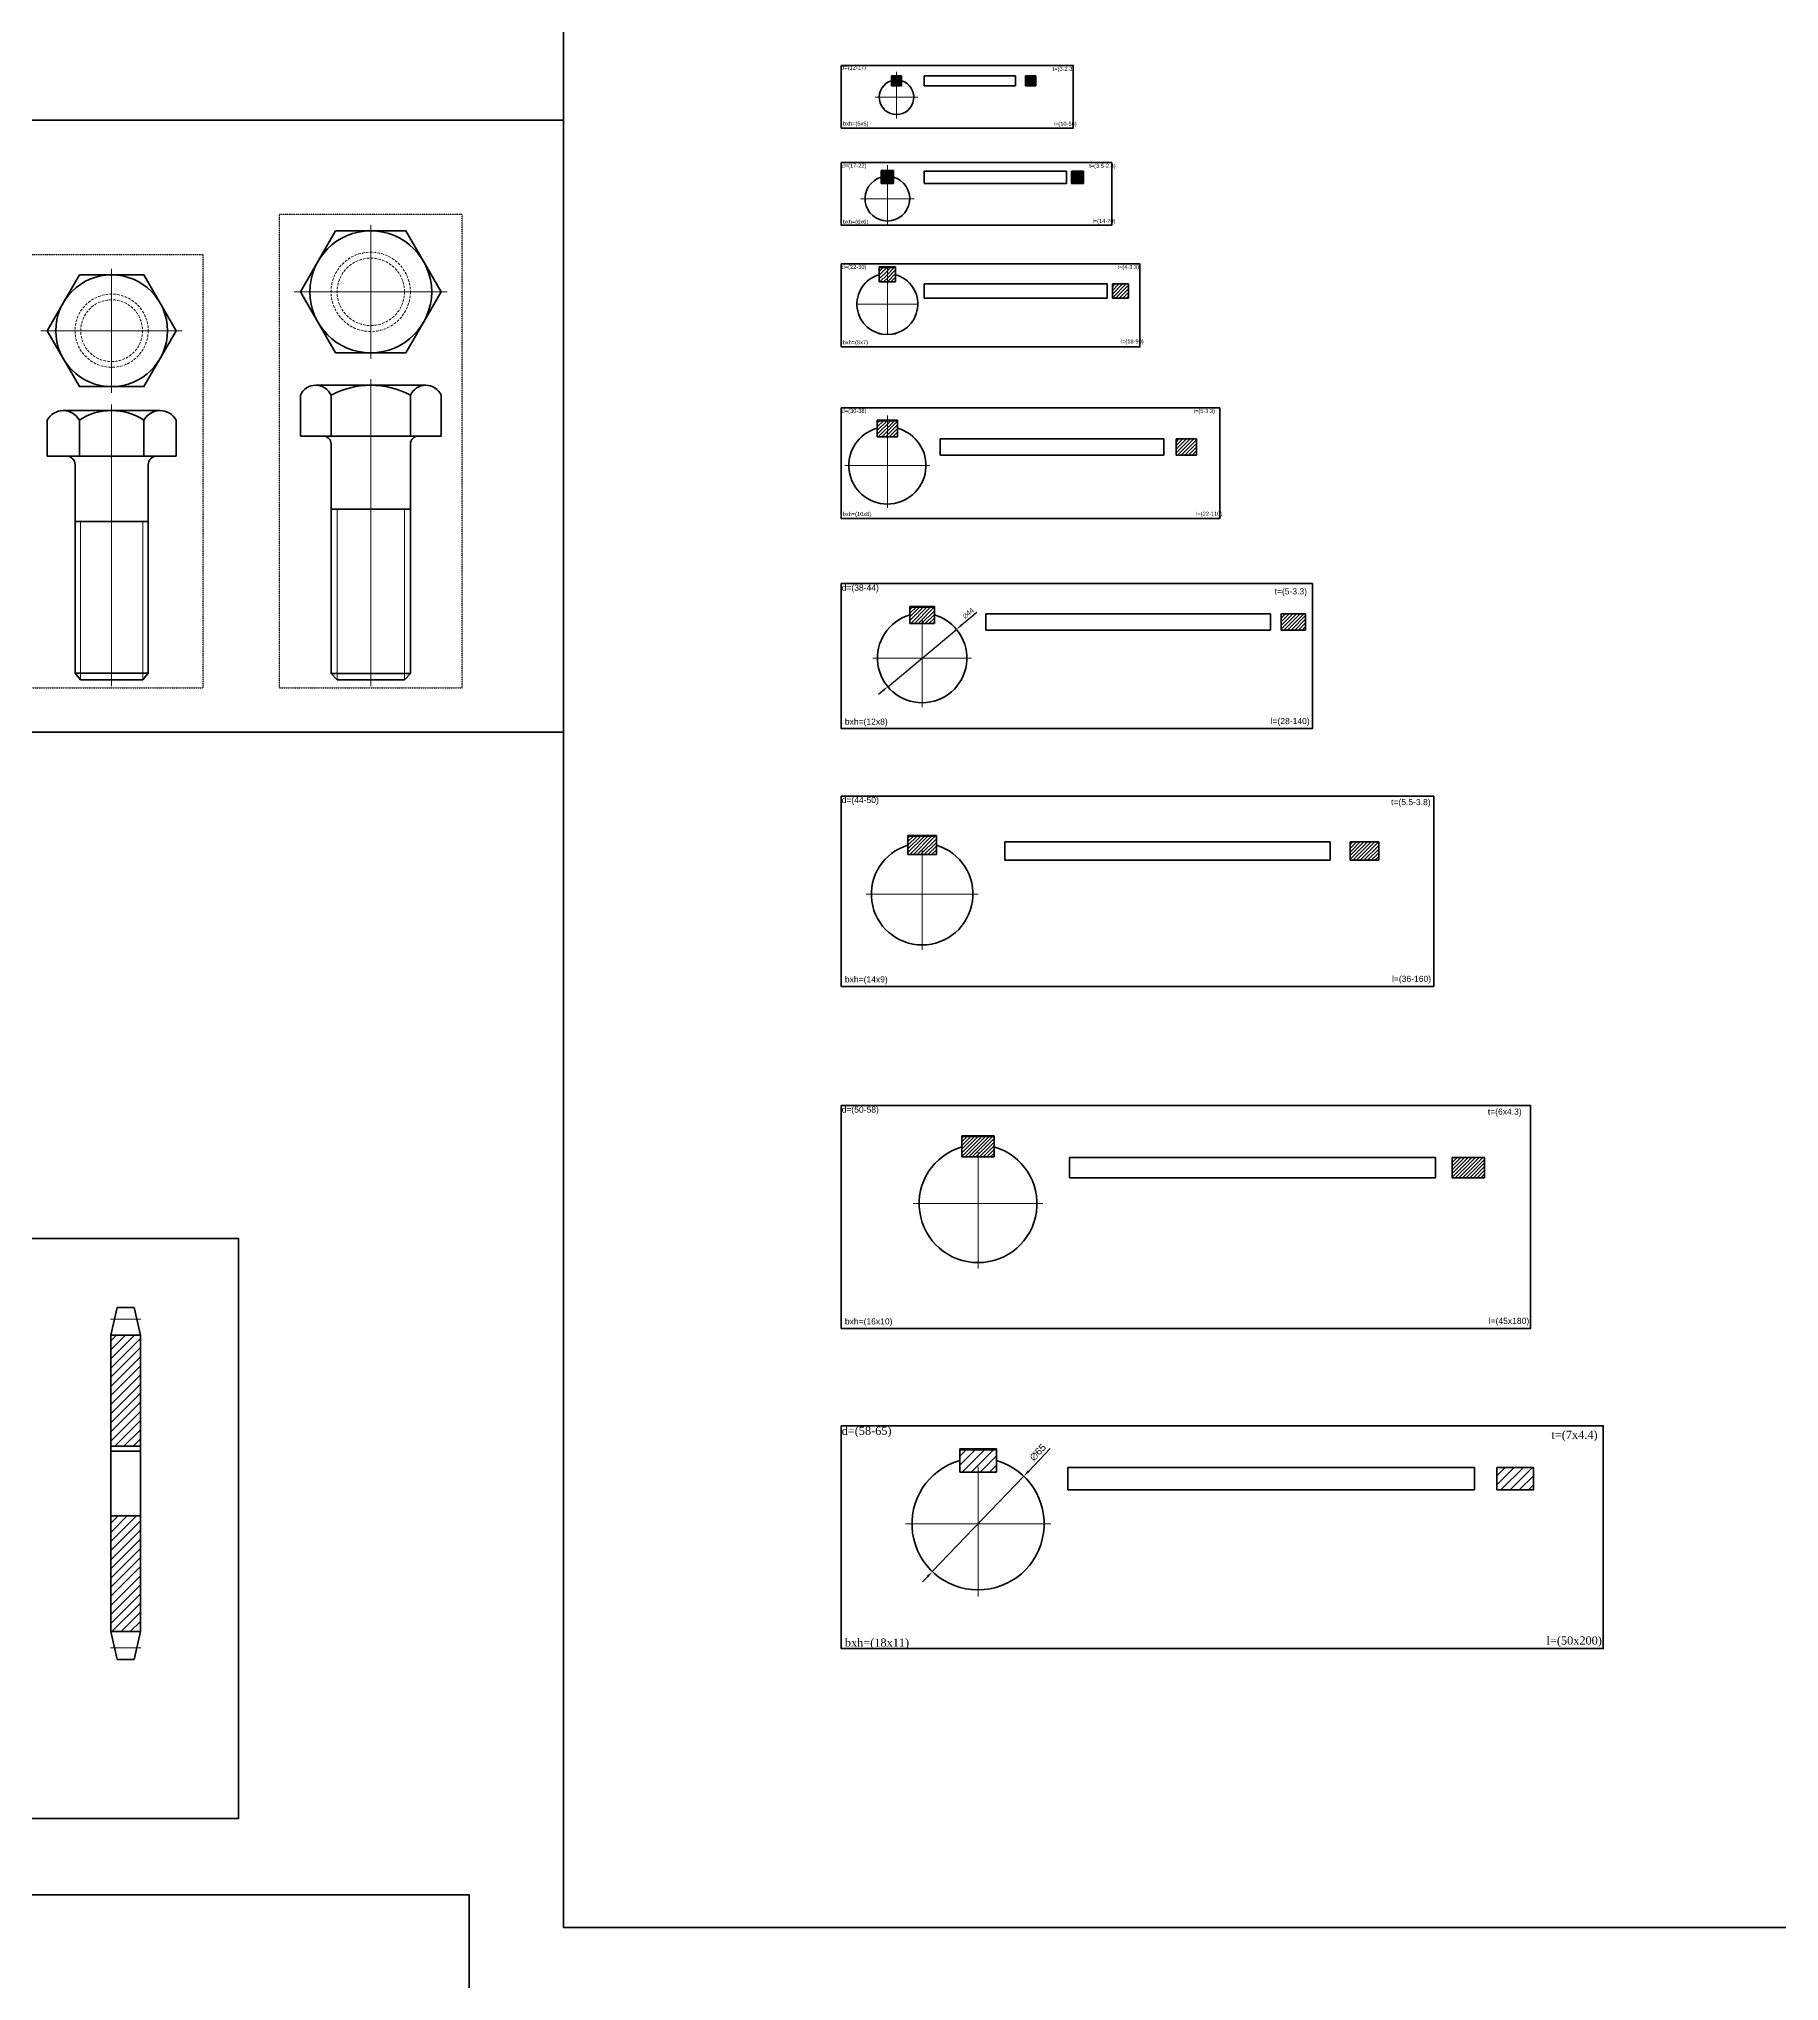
# Model space of a CAD drawing. Header units: millimetres. Extents: x -11382 to 23553, y -372 to 10786.
# Drawn here: x 3193 to 4050, y 3366 to 4321 of the extents above; entities that cross this region are included whole.
import ezdxf

# ---------------------------------------------------------------- set-up
doc = ezdxf.new("R2010")
doc.units = ezdxf.units.MM
doc.header["$LTSCALE"] = 0.2
doc.header["$PDMODE"] = 3
for name, pattern in [('CENTER', [50.8, 31.75, -6.35, 6.35, -6.35]), ('HIDDEN', [9.525, 6.35, -3.175]), ('HIDDEN2', [0.1875, 0.125, -0.0625])]:
    doc.linetypes.add(name, pattern=pattern)
doc.layers.get('0').update_dxf_attribs({"color": 170, "linetype": 'HIDDEN2', "plot": 0})
for name, color, linetype, lineweight in [('đướng nét đứt', 4, 'HIDDEN', 20), ('đường bao thấy', 7, 'Continuous', 40), ('đường mặt cắt', 160, 'Continuous', 15), ('đường nét mảnh', 220, 'Continuous', 15), ('đường nét tâm', 137, 'CENTER', 15)]:
    doc.layers.add(name, color=color, linetype=linetype, lineweight=lineweight)
doc.styles.add('nhat 2.0', font='arial.ttf', dxfattribs={"width": 0.8, "height": 2})
doc.styles.add('nhat 2.5', font='arial.ttf', dxfattribs={"width": 0.8, "height": 2.5})
doc.styles.add('nhat3', font='arial.ttf', dxfattribs={"height": 3})
doc.styles.add('nhat3.5', font='arial.ttf', dxfattribs={"height": 3.5})
doc.styles.add('nhat4', font='times.ttf', dxfattribs={"height": 4})
doc.dimstyles.new('nhật 2.5', dxfattribs={"dimtxt": 2.5, "dimasz": 3, "dimexe": 1.3, "dimexo": 0.5, "dimgap": 1, "dimtad": 1, "dimtxsty": 'nhat 2.5', "dimcen": 0, "dimadec": 0, "dimazin": 0, "dimtfac": 1, "dimtmove": 0, "dimatfit": 3, "dimfxl": 10, "dimarcsym": 1})
doc.dimstyles.new('nhật 3.5', dxfattribs={"dimtxt": 1.5, "dimasz": 3.5, "dimexe": 2, "dimexo": 0.7, "dimgap": 1.2, "dimtad": 1, "dimtxsty": 'nhat3.5', "dimcen": 2.5, "dimadec": 0, "dimazin": 0, "dimtfac": 1, "dimtmove": 0, "dimatfit": 3, "dimfxl": 1, "dimarcsym": 0})
pattern_1 = [(45, (1859.2092, -373.969), (-2.245064, 2.245064), [])]

# ---------------------------------------------------------------- blocks, each defined once
blk = doc.blocks.new('*D73')
at = {"layer": 'Defpoints', "color": 0, "transparency": 16777216}
for p in [(3678, 3614.17), (3633.02, 3567.24)]:
    blk.add_point(p, dxfattribs=at)
at = {"layer": 'đường bao thấy', "color": 0, "lineweight": -2, "transparency": 16777216}
for p, q in [((3691.05, 3627.79), (3680.42, 3616.69)), ((3633.02, 3567.24), (3678, 3614.17)), ((3630.6, 3564.71), (3628.18, 3562.18))]:
    blk.add_line(p, q, dxfattribs=at)
at = {"layer": 'đường bao thấy', "color": 0, "transparency": 16777216}
for points in [[(3680, 3617.1), (3680.84, 3616.29), (3678, 3614.17)], [(3630.18, 3565.11), (3631.02, 3564.31), (3633.02, 3567.24)]]:
    blk.add_solid(points, dxfattribs=at)
at = {"layer": 'đường bao thấy', "color": 0, "transparency": 16777216, "insert": (3684.94, 3625.86), "char_height": 3.5, "attachment_point": 5, "rotation": 46.21616, "style": 'nhat3.5'}
blk.add_mtext('∅65', dxfattribs=at)
blk = doc.blocks.new('*D236')
at = {"layer": 'Defpoints', "color": 0, "transparency": 16777216}
for p in [(3644.91, 4030.77), (3611.12, 4002.58)]:
    blk.add_point(p, dxfattribs=at)
at = {"layer": 'đường bao thấy', "color": 0, "lineweight": -2, "transparency": 16777216}
for p, q in [((3654.91, 4039.12), (3647.21, 4032.69)), ((3611.12, 4002.58), (3644.91, 4030.77)), ((3608.81, 4000.66), (3606.51, 3998.74))]:
    blk.add_line(p, q, dxfattribs=at)
at = {"layer": 'đường bao thấy', "color": 0, "transparency": 16777216}
for points in [[(3646.89, 4033.07), (3647.53, 4032.31), (3644.91, 4030.77)], [(3608.49, 4001.05), (3609.14, 4000.28), (3611.12, 4002.58)]]:
    blk.add_solid(points, dxfattribs=at)
at = {"layer": 'đường bao thấy', "color": 0, "transparency": 16777216, "insert": (3650.71, 4038.67), "char_height": 2.5, "attachment_point": 5, "rotation": 39.83286, "style": 'nhat 2.5'}
blk.add_mtext('∅44', dxfattribs=at)

msp = doc.modelspace()

# ---------------------------------------------------------------- hatches: boundary and pattern name
at = {"layer": 'đường nét tâm'}
h = msp.add_hatch(dxfattribs=at)
h.set_pattern_fill('ANSI31', color=256, scale=0.1, style=0)
h.paths.add_polyline_path([(3612.91, 4298.115), (3615.41, 4298.115), (3615.41, 4303.115), (3612.91, 4303.115)])
h = msp.add_hatch(dxfattribs=at)
h.set_pattern_fill('ANSI31', color=256, scale=0.1, style=0)
h.paths.add_polyline_path([(3617.91, 4303.115), (3615.41, 4303.115), (3615.41, 4298.115), (3617.91, 4298.115)])
h = msp.add_hatch(dxfattribs=at)
h.set_pattern_fill('ANSI31', color=256, scale=0.1, style=0)
h.paths.add_polyline_path([(3678.867, 4298.115), (3681.367, 4298.115), (3681.367, 4303.115), (3678.867, 4303.115)])
h = msp.add_hatch(dxfattribs=at)
h.set_pattern_fill('ANSI31', color=256, scale=0.1, style=0)
h.set_pattern_definition([(45, (65.95724, 0), (-0.224506403, 0.224506403), [])])
h.paths.add_polyline_path([(3683.867, 4303.115), (3681.367, 4303.115), (3681.367, 4298.115), (3683.867, 4298.115)])
h = msp.add_hatch(dxfattribs=at)
h.set_pattern_fill('ANSI31', color=256, scale=0.1, style=0)
h.paths.add_polyline_path([(3610.905, 4256.162), (3607.905, 4256.162), (3607.905, 4250.162), (3610.905, 4250.162)])
h = msp.add_hatch(dxfattribs=at)
h.set_pattern_fill('ANSI31', color=256, scale=0.1, style=0)
h.paths.add_polyline_path([(3610.905, 4250.162), (3613.905, 4250.162), (3613.905, 4256.162), (3610.905, 4256.162)])
h = msp.add_hatch(dxfattribs=at)
h.set_pattern_fill('ANSI31', color=256, scale=0.1, style=0)
h.paths.add_polyline_path([(3707.474, 4256.162), (3701.474, 4256.162), (3701.474, 4250.162), (3707.474, 4250.162)])
h = msp.add_hatch(dxfattribs=at)
h.set_pattern_fill('ANSI31', color=256, scale=0.4, style=0)
h.paths.add_polyline_path([(3610.905, 4208.766), (3606.905, 4208.766), (3606.905, 4201.766), (3610.905, 4201.766)])
h = msp.add_hatch(dxfattribs=at)
h.set_pattern_fill('ANSI31', color=256, scale=0.4, style=0)
h.paths.add_polyline_path([(3610.905, 4201.766), (3614.905, 4201.766), (3614.905, 4208.766), (3610.905, 4208.766)])
h = msp.add_hatch(dxfattribs=at)
h.set_pattern_fill('ANSI31', color=256, scale=0.4, style=0)
h.paths.add_polyline_path([(3721.588, 4193.687), (3729.588, 4193.687), (3729.588, 4200.687), (3721.588, 4200.687)])
h = msp.add_hatch(dxfattribs=at)
h.set_pattern_fill('ANSI31', color=256, scale=0.4, style=0)
h.paths.add_polyline_path([(3605.905, 4133.422), (3605.905, 4125.422), (3615.905, 4125.422), (3615.905, 4133.422)])
h = msp.add_hatch(dxfattribs=at)
h.set_pattern_fill('ANSI31', color=256, scale=0.4, style=0)
h.paths.add_polyline_path([(3763.03, 4116.433), (3763.03, 4124.433), (3753.03, 4124.433), (3753.03, 4116.433)])
h = msp.add_hatch(dxfattribs=at)
h.set_pattern_fill('ANSI31', color=256, scale=0.4, style=0)
h.paths.add_polyline_path([(3622.013, 4041.676), (3622.013, 4033.676), (3634.013, 4033.676), (3634.013, 4041.676)])
h = msp.add_hatch(dxfattribs=at)
h.set_pattern_fill('ANSI31', color=256, scale=0.4, style=0)
h.paths.add_polyline_path([(3804.648, 4038.434), (3804.648, 4030.434), (3816.648, 4030.434), (3816.648, 4038.434)])
h = msp.add_hatch(dxfattribs=at)
h.set_pattern_fill('ANSI31', color=256, scale=0.4, style=0)
h.paths.add_polyline_path([(3621.013, 3929.033), (3621.013, 3920.033), (3635.013, 3920.033), (3635.013, 3929.033)])
h = msp.add_hatch(dxfattribs=at)
h.set_pattern_fill('ANSI31', color=256, scale=0.4, style=0)
h.paths.add_polyline_path([(3852.621, 3917.167), (3852.621, 3926.167), (3838.621, 3926.167), (3838.621, 3917.167)])
h = msp.add_hatch(dxfattribs=at)
h.set_pattern_fill('ANSI31', color=256, scale=0.4, style=0)
h.paths.add_polyline_path([(3647.513, 3781.24), (3647.513, 3771.24), (3663.513, 3771.24), (3663.513, 3781.24)])
h = msp.add_hatch(dxfattribs=at)
h.set_pattern_fill('ANSI31', color=256, scale=0.4, style=0)
h.paths.add_polyline_path([(3904.744, 3760.917), (3904.744, 3770.917), (3888.744, 3770.917), (3888.744, 3760.917)])
h = msp.add_hatch(dxfattribs=at)
h.set_pattern_fill('ANSI31', color=256, style=0)
h.set_pattern_definition(pattern_1)
h.paths.add_polyline_path([(3243.485, 3683.496), (3228.88, 3683.496), (3228.88, 3628.883), (3243.485, 3628.883)])
h = msp.add_hatch(dxfattribs=at)
h.set_pattern_fill('ANSI31', color=256, style=0)
h.paths.add_polyline_path([(3646.513, 3627.202), (3646.513, 3616.202), (3664.513, 3616.202), (3664.513, 3627.202)])
h = msp.add_hatch(dxfattribs=at)
h.set_pattern_fill('ANSI31', color=256, style=0)
h.paths.add_polyline_path([(3928.703, 3618.451), (3910.703, 3618.451), (3910.703, 3607.451), (3928.703, 3607.451)])
h = msp.add_hatch(dxfattribs=at)
h.set_pattern_fill('ANSI31', color=256, style=0)
h.set_pattern_definition(pattern_1)
h.paths.add_polyline_path([(3228.88, 3537.671), (3243.485, 3537.671), (3243.485, 3594.583), (3228.88, 3594.583)])

# ---------------------------------------------------------------- linework, layer by layer
for p, q in [((3401.742, 4234.959), (3311.742, 4234.959)), ((3311.742, 4234.959), (3311.742, 4001.959)), ((3401.742, 4001.959), (3401.742, 4234.959)), ((3274.271, 4214.959), (3184.271, 4214.959)), ((3274.251, 4001.959), (3274.271, 4214.959)), ((3184.251, 4001.959), (3274.251, 4001.959)), ((3311.742, 4001.959), (3401.742, 4001.959))]:
    msp.add_line(p, q)
at = {"layer": 'đướng nét đứt'}
for centre, radius in [((3356.742, 4196.83), 19.5), ((3356.742, 4196.83), 16.575), ((3229.251, 4177.697), 18), ((3229.251, 4177.697), 15.2)]:
    msp.add_circle(centre, radius, dxfattribs=at)
at = {"layer": 'đường bao thấy'}
for p, q in [((3612.91, 4303.115), (3612.91, 4298.115)), ((3612.91, 4303.115), (3617.91, 4303.115)), ((3617.91, 4303.115), (3617.91, 4298.115)), ((3629.007, 4303.115), (3674.007, 4303.115)), ((3629.007, 4303.115), (3629.007, 4298.115)), ((3674.007, 4298.115), (3674.007, 4303.115)), ((3678.867, 4303.115), (3678.867, 4298.115)), ((3678.867, 4303.115), (3683.867, 4303.115)), ((3683.867, 4303.115), (3683.867, 4298.115)), ((3612.91, 4298.115), (3617.91, 4298.115)), ((3629.007, 4298.115), (3674.007, 4298.115)), ((3678.867, 4298.115), (3683.867, 4298.115)), ((3607.905, 4256.462), (3607.905, 4250.162)), ((3607.905, 4256.462), (3613.905, 4256.462)), ((3607.905, 4256.162), (3613.905, 4256.162)), ((3613.905, 4256.462), (3613.905, 4250.162)), ((3699.007, 4256.162), (3629.007, 4256.162)), ((3629.007, 4256.162), (3629.007, 4250.294)), ((3629.007, 4255.294), (3629.007, 4250.294)), ((3699.007, 4250.162), (3699.007, 4256.162)), ((3701.474, 4256.162), (3701.474, 4250.162)), ((3707.474, 4256.162), (3701.474, 4256.162)), ((3707.474, 4250.162), (3707.474, 4256.162)), ((3607.905, 4250.162), (3613.905, 4250.162)), ((3629.007, 4250.162), (3699.007, 4250.162)), ((3701.474, 4250.162), (3707.474, 4250.162)), ((3606.905, 4209.066), (3606.905, 4201.766)), ((3606.905, 4209.066), (3614.905, 4209.066)), ((3606.905, 4208.766), (3614.905, 4208.766)), ((3614.905, 4209.066), (3614.905, 4201.766)), ((3606.905, 4201.766), (3614.905, 4201.766)), ((3629.007, 4200.687), (3719.007, 4200.687)), ((3629.007, 4200.687), (3629.007, 4193.687)), ((3719.007, 4200.687), (3719.007, 4193.687)), ((3721.588, 4200.687), (3729.588, 4200.687)), ((3721.588, 4193.687), (3721.588, 4200.687)), ((3729.588, 4200.687), (3729.588, 4193.687)), ((3719.007, 4193.687), (3629.007, 4193.687)), ((3729.588, 4193.687), (3721.588, 4193.687)), ((3329.671, 4150.878), (3383.813, 4150.878)), ((3205.435, 4138.403), (3253.096, 4138.398)), ((3322.101, 4145.928), (3322.101, 4125.903)), ((3337.242, 4145.928), (3337.242, 4125.903)), ((3376.242, 4145.928), (3376.242, 4125.903)), ((3391.383, 4145.928), (3391.383, 4125.903)), ((3197.497, 4133.724), (3197.497, 4115.903)), ((3213.374, 4133.724), (3213.374, 4115.903)), ((3245.128, 4133.737), (3245.128, 4115.903)), ((3261.005, 4133.763), (3261.005, 4115.903)), ((3605.905, 4133.722), (3605.905, 4125.422)), ((3605.905, 4133.722), (3615.905, 4133.722)), ((3605.905, 4133.422), (3615.905, 4133.422)), ((3615.905, 4133.722), (3615.905, 4125.422)), ((3322.101, 4125.903), (3391.383, 4125.903)), ((3337.242, 4121.903), (3337.242, 4009.024)), ((3376.242, 4121.903), (3376.242, 4009.024)), ((3605.905, 4125.422), (3615.905, 4125.422)), ((3636.889, 4124.433), (3746.889, 4124.433)), ((3636.889, 4116.433), (3636.889, 4124.433)), ((3746.889, 4124.433), (3746.889, 4116.433)), ((3753.03, 4124.433), (3763.03, 4124.433)), ((3753.03, 4116.433), (3753.03, 4124.433)), ((3763.03, 4124.433), (3763.03, 4116.433)), ((3197.497, 4115.903), (3261.005, 4115.903)), ((3211.261, 4111.902), (3211.252, 4009.267)), ((3247.261, 4111.98), (3247.252, 4009.264)), ((3746.889, 4116.433), (3636.889, 4116.433)), ((3763.03, 4116.433), (3753.03, 4116.433)), ((3337.242, 4089.903), (3376.242, 4089.903)), ((3211.259, 4083.903), (3247.259, 4083.903)), ((3622.013, 4041.976), (3622.013, 4033.676)), ((3622.013, 4041.976), (3634.013, 4041.976)), ((3622.013, 4041.676), (3634.013, 4041.676)), ((3622.013, 4033.676), (3634.013, 4033.676)), ((3634.013, 4041.976), (3634.013, 4033.676)), ((3659.381, 4038.434), (3799.381, 4038.434)), ((3659.381, 4030.434), (3659.381, 4038.434)), ((3799.381, 4038.434), (3799.381, 4030.434)), ((3804.648, 4038.434), (3816.648, 4038.434)), ((3804.648, 4030.434), (3804.648, 4038.434)), ((3816.648, 4038.434), (3816.648, 4030.434)), ((3799.381, 4030.434), (3659.381, 4030.434)), ((3816.648, 4030.434), (3804.648, 4030.434)), ((3213.951, 4005.903), (3211.252, 4009.267)), ((3211.252, 4009.267), (3247.252, 4009.264)), ((3213.951, 4005.903), (3244.551, 4005.903)), ((3247.252, 4009.264), (3244.551, 4005.903)), ((3340.167, 4005.903), (3337.242, 4009.024)), ((3337.242, 4009.024), (3376.242, 4009.024)), ((3340.167, 4005.903), (3373.317, 4005.903)), ((3376.242, 4009.024), (3373.317, 4005.903)), ((3244.551, 4001.959), (3244.551, 4001.957)), ((3247.251, 4001.959), (3247.251, 4001.957)), ((3621.013, 3929.333), (3621.013, 3920.033)), ((3621.013, 3929.333), (3635.013, 3929.333)), ((3621.013, 3929.033), (3635.013, 3929.033)), ((3635.013, 3929.333), (3635.013, 3920.033)), ((3621.013, 3920.033), (3635.013, 3920.033)), ((3668.74, 3926.167), (3828.74, 3926.167)), ((3668.74, 3917.167), (3668.74, 3926.167)), ((3828.74, 3926.167), (3828.74, 3917.167)), ((3838.621, 3926.167), (3852.621, 3926.167)), ((3838.621, 3917.167), (3838.621, 3926.167)), ((3852.621, 3926.167), (3852.621, 3917.167)), ((3828.74, 3917.167), (3668.74, 3917.167)), ((3852.621, 3917.167), (3838.621, 3917.167)), ((3647.513, 3781.54), (3647.513, 3771.24)), ((3647.513, 3781.54), (3663.513, 3781.54)), ((3647.513, 3781.24), (3663.513, 3781.24)), ((3663.513, 3781.54), (3663.513, 3771.24)), ((3647.513, 3771.24), (3663.513, 3771.24)), ((3700.578, 3770.917), (3880.578, 3770.917)), ((3700.578, 3760.917), (3700.578, 3770.917)), ((3880.578, 3770.917), (3880.578, 3760.917)), ((3888.744, 3770.917), (3904.744, 3770.917)), ((3888.744, 3760.917), (3888.744, 3770.917)), ((3904.744, 3770.917), (3904.744, 3760.917)), ((3880.578, 3760.917), (3700.578, 3760.917)), ((3904.744, 3760.917), (3888.744, 3760.917)), ((3228.88, 3683.496), (3232.033, 3697.158)), ((3240.332, 3697.158), (3232.033, 3697.158)), ((3243.485, 3683.496), (3240.332, 3697.158)), ((3228.88, 3683.496), (3228.88, 3537.671)), ((3228.88, 3683.496), (3243.485, 3683.496)), ((3243.485, 3537.671), (3243.485, 3683.496)), ((3228.88, 3628.883), (3243.485, 3628.883)), ((3228.88, 3626.387), (3243.485, 3626.387)), ((3646.513, 3627.602), (3646.513, 3616.202)), ((3646.513, 3627.602), (3664.513, 3627.602)), ((3646.513, 3627.202), (3664.513, 3627.202)), ((3664.513, 3627.602), (3664.513, 3616.202)), ((3646.513, 3616.202), (3664.513, 3616.202)), ((3699.759, 3618.451), (3899.759, 3618.451)), ((3699.759, 3607.451), (3699.759, 3618.451)), ((3899.759, 3618.451), (3899.759, 3607.451)), ((3910.703, 3618.451), (3928.703, 3618.451)), ((3910.703, 3607.451), (3910.703, 3618.451)), ((3928.703, 3618.451), (3928.703, 3607.451)), ((3899.759, 3607.451), (3699.759, 3607.451)), ((3928.703, 3607.451), (3910.703, 3607.451)), ((3228.88, 3594.583), (3243.485, 3594.583)), ((3228.88, 3537.671), (3243.485, 3537.671)), ((3228.88, 3537.671), (3232.033, 3524.008)), ((3243.485, 3537.671), (3240.332, 3524.008)), ((3232.033, 3524.008), (3240.332, 3524.008))]:
    msp.add_line(p, q, dxfattribs=at)
for points in [[(3451.503, 4480.038), (5309.692, 4480.038), (5309.692, 3392.138), (3451.503, 3392.138)], [(3588.2, 4308.209), (3702.317, 4308.209), (3702.317, 4277.388), (3588.2, 4277.388)], [(2198.018, 4281.327), (3451.503, 4281.327), (3451.503, 3980.13), (2198.018, 3980.13)], [(3588.2, 4260.388), (3721.281, 4260.388), (3721.281, 4229.567), (3588.2, 4229.567)], [(3339.421, 4226.83), (3322.101, 4196.83), (3339.421, 4166.83), (3374.063, 4166.83), (3391.383, 4196.83), (3374.063, 4226.83)], [(3213.374, 4205.197), (3197.497, 4177.697), (3213.374, 4150.197), (3245.128, 4150.197), (3261.005, 4177.697), (3245.128, 4205.197)], [(3588.2, 4210.579), (3735.15, 4210.579), (3735.15, 4169.739), (3588.2, 4169.739)], [(3588.2, 4139.759), (3774.437, 4139.759), (3774.437, 4085.263), (3588.2, 4085.263)], [(3588.2, 4053.279), (3820.027, 4053.279), (3820.027, 3981.931), (3588.2, 3981.931)], [(3588.2, 3948.79), (3879.735, 3948.79), (3879.735, 3855.12), (3588.2, 3855.12)], [(3588.2, 3796.497), (3927.327, 3796.497), (3927.327, 3686.856), (3588.2, 3686.856)], [(2631.249, 3731.076), (3291.729, 3731.076), (3291.729, 3445.822), (2631.249, 3445.822)], [(3588.2, 3638.959), (3963.114, 3638.959), (3963.114, 3529.317), (3588.2, 3529.317)]]:
    msp.add_lwpolyline(points, close=True, dxfattribs=at)
at = {"layer": 'đường bao thấy', "ltscale": 0.5}
msp.add_lwpolyline([(545.781, 3408.215), (3405.076, 3408.215), (3405.076, 1397.743), (545.781, 1397.743)], close=True, dxfattribs=at)
at = {"layer": 'đường bao thấy'}
for centre, radius in [((3356.742, 4196.83), 30), ((3229.251, 4177.697), 27.5)]:
    msp.add_circle(centre, radius, dxfattribs=at)
for centre, radius, start, end in [((3615.41, 4292.535), 8.5, 107.104635, 72.895365), ((3610.905, 4242.662), 11, 105.82662, 74.17338), ((3610.905, 4190.766), 15, 105.46601, 74.53399), ((3329.671, 4142.614), 8.264, 23.643477, 156.356523), ((3356.742, 4110.099), 40.792, 61.442662, 118.557338), ((3383.813, 4142.614), 8.264, 23.643477, 156.356523), ((3205.435, 4129.329), 9.074, 28.967483, 151.032517), ((3229.261, 4109.092), 29.311, 57.225532, 122.821959), ((3253.091, 4129.325), 9.074, 28.956561, 151.021595), ((3610.905, 4111.422), 19, 105.257523, 74.742477), ((3333.242, 4121.903), 4, 0, 90), ((3380.242, 4121.903), 4, 90, 180), ((3207.261, 4111.903), 4, 359.994539, 90), ((3251.261, 4111.903), 4, 90, 180.005461), ((3628.013, 4016.676), 22, 105.82662, 74.17338), ((3628.013, 3900.533), 25, 106.260205, 73.739795), ((3655.513, 3748.24), 29, 106.013394, 73.986606), ((3655.513, 3590.702), 32.5, 106.07665, 73.92335)]:
    msp.add_arc(centre, radius, start, end, dxfattribs=at)
at = {"layer": 'đường mặt cắt'}
for p, q in [((3615.41, 4305.115), (3615.41, 4282.035)), ((3604.91, 4292.535), (3625.91, 4292.535)), ((3610.905, 4259.222), (3610.905, 4229.462)), ((3597.705, 4242.662), (3624.105, 4242.662)), ((3356.742, 4229.83), (3356.742, 4163.83)), ((3229.251, 4208.197), (3229.251, 4147.197)), ((3610.905, 4209.066), (3610.905, 4175.766)), ((3319.101, 4196.83), (3394.383, 4196.83)), ((3595.905, 4190.766), (3625.905, 4190.766)), ((3194.497, 4177.697), (3264.005, 4177.697)), ((3606.905, 4176.309), (3606.905, 4175.766)), ((3614.905, 4176.309), (3614.905, 4175.766)), ((3356.742, 4153.903), (3356.742, 4002.903)), ((3229.264, 4141.403), (3229.251, 4002.903)), ((3610.905, 4135.952), (3610.905, 4090.522)), ((3590.005, 4111.422), (3631.805, 4111.422)), ((3628.013, 4035.376), (3628.013, 3992.476)), ((3603.813, 4016.676), (3652.213, 4016.676)), ((3628.013, 3921.983), (3628.013, 3873.033)), ((3600.513, 3900.533), (3655.513, 3900.533)), ((3655.513, 3773.54), (3655.513, 3716.34)), ((3623.613, 3748.24), (3687.413, 3748.24)), ((3228.712, 3691.433), (3243.653, 3691.433)), ((3655.513, 3618.752), (3655.513, 3554.952)), ((3619.763, 3590.702), (3691.263, 3590.702)), ((3228.712, 3529.733), (3243.653, 3529.733))]:
    msp.add_line(p, q, dxfattribs=at)
at = {"layer": 'đường nét mảnh'}
for p, q in [((3340.167, 4089.903), (3340.167, 4005.903)), ((3373.317, 4089.903), (3373.317, 4005.903)), ((3213.959, 4083.903), (3213.951, 4005.903)), ((3244.559, 4083.903), (3244.551, 4005.903))]:
    msp.add_line(p, q, dxfattribs=at)

# ---------------------------------------------------------------- texts
at = {"layer": 'đường bao thấy', "attachment_point": 1}
for s, insert, char_height, width, style in [('d=(12-17)', (3588.2, 4308.209), 2, 19.04931, 'nhat 2.0'), ('t=(3-2.3)', (3692.245, 4307.558), 2, 9.75039, 'nhat 2.0'), ('bxh=(5x5)', (3589.105, 4280.614), 2, 19.04931, 'nhat 2.0'), ('l=(10-56)', (3692.777, 4280.513), 2, 9.91365, 'nhat 2.0'), ('d=(17-22)', (3588.422, 4259.913), 2, 10.53139, 'nhat 2.0'), ('t=(3.5-2.8)', (3710.223, 4259.838), 2, 9.75039, 'nhat 2.0'), ('bxh=(6x6)', (3588.962, 4232.286), 2, 10.82884, 'nhat 2.0'), ('l=(14-70)', (3711.834, 4232.676), 2, 9.91365, 'nhat 2.0'), ('d=(22-30)', (3588.422, 4210.105), 2, 10.53139, 'nhat 2.0'), ('t=(4-3.3)', (3724.092, 4210.03), 2, 9.75039, 'nhat 2.0'), ('bxh=(8x7)', (3588.886, 4173.008), 2, 10.82884, 'nhat 2.0'), ('l=(18-90)', (3725.752, 4173.456), 2, 9.3286, 'nhat 2.0'), ('d=(30-38)', (3588.422, 4139.285), 2, 10.53139, 'nhat 2.0'), ('t=(5-3.3)', (3761.482, 4139.21), 2, 11.64734, 'nhat 2.0'), ('bxh=(10x8)', (3588.886, 4088.533), 2, 10.82884, 'nhat 2.0'), ('l=(22-110)', (3762.819, 4088.652), 2, 11.13268, 'nhat 2.0'), ('d=(38-44)', (3588.422, 4052.805), 3, 10.53139, 'nhat3'), ('t=(5-3.3)', (3801.407, 4050.977), 3, 10.53139, 'nhat3'), ('bxh=(12x8)', (3590.006, 3986.879), 3, 10.53139, 'nhat3'), ('l=(28-140)', (3799.453, 3987.152), 3, 10.53139, 'nhat3'), ('d=(44-50)', (3588.422, 3948.316), 3, 10.53139, 'nhat3'), ('t=(5.5-3.8)', (3858.724, 3947.308), 3, 10.53139, 'nhat3'), ('bxh=(14x9)', (3590.006, 3860.068), 3, 10.53139, 'nhat3'), ('l=(36-160)', (3859.161, 3860.341), 3, 10.53139, 'nhat3'), ('d=(50-58)', (3588.422, 3796.023), 3, 10.53139, 'nhat3'), ('t=(6x4.3)', (3906.315, 3795.016), 3, 10.53139, 'nhat3'), ('bxh=(16x10)', (3590.006, 3691.804), 3, 10.53139, 'nhat3'), ('l=(45x180)', (3906.753, 3692.077), 3, 10.53139, 'nhat3'), ('d=(58-65)', (3588.422, 3638.485), 4, 10.53139, 'nhat4'), ('t=(7x4.4)', (3937.602, 3636.5), 4, 10.53139, 'nhat4'), ('bxh=(18x11)', (3590.006, 3534.265), 4, 10.53139, 'nhat4'), ('l=(50x200)', (3935.195, 3535.332), 4, 10.53139, 'nhat4')]:
    msp.add_mtext(s, dxfattribs=dict(at, insert=insert, char_height=char_height, width=width, style=style))

# ---------------------------------------------------------------- dimensions: what is measured, and where the dimension line sits
at = {"layer": 'đường bao thấy'}
dim = msp.add_diameter_dim_2p(p1=(3611.119, 4002.584), p2=(3644.907, 4030.768), dimstyle='nhật 2.5', dxfattribs=at)
dim.commit()
dim.dimension.update_dxf_attribs({"geometry": '*D236', "text_midpoint": (3650.712, 4038.666)})
dim = msp.add_diameter_dim_2p(p1=(3633.025, 3567.238), p2=(3678.001, 3614.165), dimstyle='nhật 3.5', dxfattribs=at)
dim.commit()
dim.dimension.update_dxf_attribs({"geometry": '*D73', "text_midpoint": (3687.163, 3623.725), "dimtype": 163})

doc.saveas('drawing.dxf')
